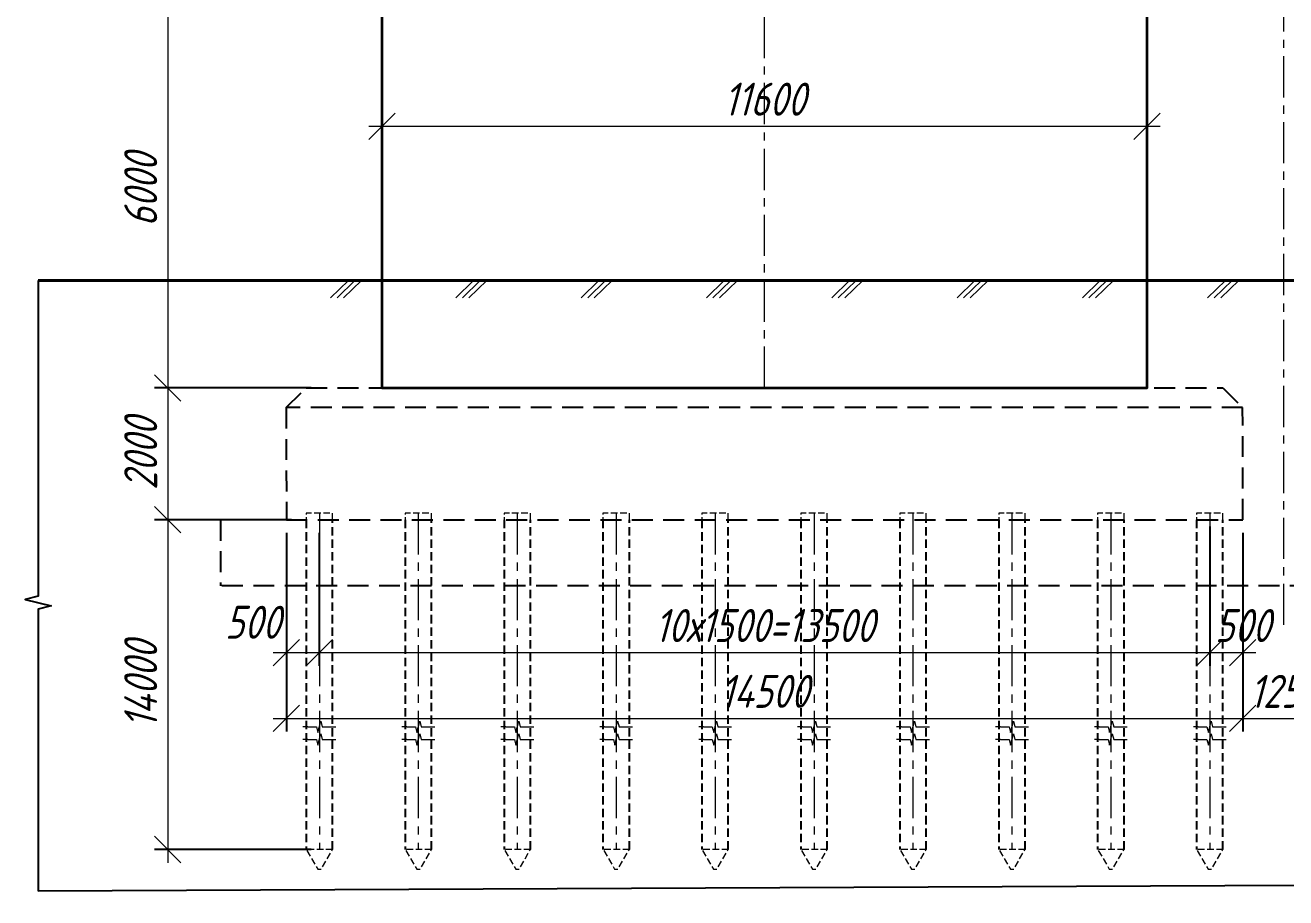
# Model space of a CAD drawing. Header units: millimetres. Extents: x 263685 to 14136308, y -2404013 to 2433772.
# Drawn here: x 7215751 to 7234864, y 15240 to 28472 of the extents above; entities that cross this region are included whole.
import ezdxf

# ---------------------------------------------------------------- set-up
doc = ezdxf.new("R2010")
doc.units = ezdxf.units.MM
for name, pattern in [('DASHED', [7, 5, -2, 0]), ('невидимая', [9.525, 6.35, -3.175]), ('осевая', [2, 1.25, -0.25, 0.25, -0.25])]:
    doc.linetypes.add(name, pattern=pattern)
for name, color, linetype, lineweight in [('01_Основные', 7, 'Continuous', 40), ('04_Невидимые', 3, 'Continuous', 13), ('1-Бетон', 106, 'Continuous', 35), ('ИС_Ось', 3, 'осевая', 18), ('ИС_Размер', 3, 'Continuous', 18), ('ИС_Тонкая', 3, 'Continuous', 18)]:
    doc.layers.add(name, color=color, linetype=linetype, lineweight=lineweight)
doc.layers.add('ИС_Невидимая', color=4, linetype='невидимая')
doc.styles.add('0', font='isocpeur.ttf', dxfattribs={"width": 0.8, "oblique": 15})
doc.dimstyles.new('М200', dxfattribs={"dimscale": 200, "dimtxt": 2.5, "dimasz": 2, "dimexe": 1, "dimexo": 1, "dimgap": 0.8, "dimtad": 1, "dimdec": 0, "dimzin": 0, "dimdsep": 46, "dimtxsty": '0', "dimblk": 'OBLIQUE', "dimcen": 0.09, "dimdle": 1, "dimclrd": 256, "dimclre": 256, "dimclrt": 256, "dimadec": 4, "dimazin": 0, "dimtfac": 1, "dimtdec": 0, "dimtmove": 1, "dimatfit": 2, "dimfxl": 1, "dimtolj": 1, "dimtzin": 0, "dimlwd": -1, "dimarcsym": 0})

# ---------------------------------------------------------------- blocks, each defined once
blk = doc.blocks.new('_OBLIQUE')
at = {"color": 0, "linetype": 'ByBlock', "lineweight": -2}
blk.add_line((0.5, 0.5), (-0.5, -0.5), dxfattribs=at)
blk = doc.blocks.new('*D957')
at = {"layer": 'Defpoints', "color": 0, "linetype": 'Continuous', "transparency": 16777216}
for p in [(7221161, 26940), (7232761, 26940), (7232761, 26940)]:
    blk.add_point(p, dxfattribs=at)
at = {"layer": 'ИС_Размер', "transparency": 16777216}
blk.add_line((7220961, 26940), (7232961, 26940), dxfattribs=at)
at = {"layer": 'ИС_Размер', "linetype": 'Continuous', "transparency": 16777216, "xscale": 400, "yscale": 400, "zscale": 400, "rotation": 180}
blk.add_blockref('_OBLIQUE', (7221161, 26940), dxfattribs=at)
at = {"layer": 'ИС_Размер', "linetype": 'Continuous', "transparency": 16777216, "xscale": 400, "yscale": 400, "zscale": 400}
blk.add_blockref('_OBLIQUE', (7232761, 26940), dxfattribs=at)
at = {"layer": 'ИС_Размер', "linetype": 'Continuous', "transparency": 16777216, "insert": (7226961, 27350), "char_height": 500, "attachment_point": 5, "style": '0'}
blk.add_mtext('\\A1;11600', dxfattribs=at)
blk = doc.blocks.new('*D1112')
at = {"layer": 'Defpoints', "color": 0, "linetype": 'Continuous', "transparency": 16777216}
for p in [(7220285, 22972, 5778), (7217912, 20972), (7219986, 20972, 5778)]:
    blk.add_point(p, dxfattribs=at)
at = {"layer": 'ИС_Размер', "transparency": 16777216}
blk.add_line((7217912, 23172), (7217912, 20772), dxfattribs=at)
at = {"layer": 'ИС_Размер', "lineweight": -2, "transparency": 16777216}
for p, q in [((7220085, 22972), (7217712, 22972)), ((7219786, 20972), (7217712, 20972))]:
    blk.add_line(p, q, dxfattribs=at)
at = {"layer": 'ИС_Размер', "linetype": 'Continuous', "transparency": 16777216, "xscale": 400, "yscale": 400, "zscale": 400}
for p, rotation in [((7217912, 22972), 90), ((7217912, 20972), 270)]:
    blk.add_blockref('_OBLIQUE', p, dxfattribs=dict(at, rotation=rotation))
at = {"layer": 'ИС_Размер', "linetype": 'Continuous', "transparency": 16777216, "insert": (7217502, 21972), "char_height": 500, "attachment_point": 5, "rotation": 90, "style": '0'}
blk.add_mtext('\\A1;2000', dxfattribs=at)
blk = doc.blocks.new('*D1130')
at = {"layer": 'Defpoints', "color": 0, "linetype": 'Continuous', "transparency": 16777216}
for p in [(7218710, 20972, 5778), (7217912, 15972), (7220287, 15972, 5778)]:
    blk.add_point(p, dxfattribs=at)
at = {"layer": 'ИС_Размер', "transparency": 16777216}
blk.add_line((7217912, 21172), (7217912, 15772), dxfattribs=at)
at = {"layer": 'ИС_Размер', "lineweight": -2, "transparency": 16777216}
for p, q in [((7218510, 20972), (7217712, 20972)), ((7220087, 15972), (7217712, 15972))]:
    blk.add_line(p, q, dxfattribs=at)
at = {"layer": 'ИС_Размер', "linetype": 'Continuous', "transparency": 16777216, "xscale": 400, "yscale": 400, "zscale": 400}
for p, rotation in [((7217912, 20972), 90), ((7217912, 15972), 270)]:
    blk.add_blockref('_OBLIQUE', p, dxfattribs=dict(at, rotation=rotation))
at = {"layer": 'ИС_Размер', "linetype": 'Continuous', "transparency": 16777216, "insert": (7217502, 18472), "char_height": 500, "attachment_point": 5, "rotation": 90, "style": '0'}
blk.add_mtext('\\A1;14000', dxfattribs=at)
blk = doc.blocks.new('*D1133')
at = {"layer": 'Defpoints', "color": 0, "linetype": 'Continuous', "transparency": 16777216}
for p in [(7221160, 28972, 5778), (7217912, 22972), (7220285, 22972, 5778)]:
    blk.add_point(p, dxfattribs=at)
at = {"layer": 'ИС_Размер', "transparency": 16777216}
blk.add_line((7217912, 29172), (7217912, 22772), dxfattribs=at)
at = {"layer": 'ИС_Размер', "lineweight": -2, "transparency": 16777216}
for p, q in [((7220960, 28972), (7217712, 28972)), ((7220085, 22972), (7217712, 22972))]:
    blk.add_line(p, q, dxfattribs=at)
at = {"layer": 'ИС_Размер', "linetype": 'Continuous', "transparency": 16777216, "xscale": 400, "yscale": 400, "zscale": 400}
for p, rotation in [((7217912, 28972), 90), ((7217912, 22972), 270)]:
    blk.add_blockref('_OBLIQUE', p, dxfattribs=dict(at, rotation=rotation))
at = {"layer": 'ИС_Размер', "linetype": 'Continuous', "transparency": 16777216, "insert": (7217502, 25972), "char_height": 500, "attachment_point": 5, "rotation": 90, "style": '0'}
blk.add_mtext('\\A1;6000', dxfattribs=at)
blk = doc.blocks.new('земля')
at = {"layer": '04_Невидимые', "ltscale": 1000}
for points in [[(-536, -536), (0, 0)], [(-336, -536), (200, 0)], [(-136, -536), (400, 0)]]:
    blk.add_lwpolyline(points, dxfattribs=at)
blk = doc.blocks.new('*U946')
at = {"layer": '04_Невидимые', "xscale": 0.5000000000000201, "yscale": 0.5000000000000201, "zscale": 0.5000000000000201, "rotation": 359.2773730583461}
blk.add_blockref('земля', (36, 134), dxfattribs=at)
blk = doc.blocks.new('*U947')
at = {"color": 0, "linetype": 'ByBlock', "lineweight": -2, "transparency": 16777216}
for p in [(0, 0), (1900, 0), (3800, 0), (5700, 0), (7600, 0), (9500, 0), (11400, 0), (13300, 0)]:
    blk.add_blockref('*U946', p, dxfattribs=at)
blk = doc.blocks.new('*D1183')
at = {"layer": 'Defpoints', "color": 0, "linetype": 'Continuous', "transparency": 16777216}
for p in [(7219710, 20972, 5778), (7234210, 20972, 5778), (7234210, 17960)]:
    blk.add_point(p, dxfattribs=at)
at = {"layer": 'ИС_Размер', "lineweight": -2, "transparency": 16777216}
for p, q in [((7219710, 20772), (7219710, 17760)), ((7234210, 20772), (7234210, 17760))]:
    blk.add_line(p, q, dxfattribs=at)
at = {"layer": 'ИС_Размер', "transparency": 16777216}
blk.add_line((7219510, 17960), (7234410, 17960), dxfattribs=at)
at = {"layer": 'ИС_Размер', "linetype": 'Continuous', "transparency": 16777216, "xscale": 400, "yscale": 400, "zscale": 400, "rotation": 180}
blk.add_blockref('_OBLIQUE', (7219710, 17960), dxfattribs=at)
at = {"layer": 'ИС_Размер', "linetype": 'Continuous', "transparency": 16777216, "xscale": 400, "yscale": 400, "zscale": 400}
blk.add_blockref('_OBLIQUE', (7234210, 17960), dxfattribs=at)
at = {"layer": 'ИС_Размер', "linetype": 'Continuous', "transparency": 16777216, "insert": (7226960, 18370), "char_height": 500, "attachment_point": 5, "style": '0'}
blk.add_mtext('\\A1;14500', dxfattribs=at)
blk = doc.blocks.new('*D1184')
at = {"layer": 'Defpoints', "color": 0, "linetype": 'Continuous', "transparency": 16777216}
for p in [(7219710, 20972), (7220210, 20972), (7220210, 18958)]:
    blk.add_point(p, dxfattribs=at)
at = {"layer": 'ИС_Размер', "lineweight": -2, "transparency": 16777216}
for p, q in [((7219710, 20772), (7219710, 18758)), ((7220210, 20772), (7220210, 18758))]:
    blk.add_line(p, q, dxfattribs=at)
at = {"layer": 'ИС_Размер', "transparency": 16777216}
blk.add_line((7219510, 18958), (7220410, 18958), dxfattribs=at)
at = {"layer": 'ИС_Размер', "linetype": 'Continuous', "transparency": 16777216, "xscale": 400, "yscale": 400, "zscale": 400, "rotation": 180}
blk.add_blockref('_OBLIQUE', (7219710, 18958), dxfattribs=at)
at = {"layer": 'ИС_Размер', "linetype": 'Continuous', "transparency": 16777216, "xscale": 400, "yscale": 400, "zscale": 400}
blk.add_blockref('_OBLIQUE', (7220210, 18958), dxfattribs=at)
at = {"layer": 'ИС_Размер', "linetype": 'Continuous', "transparency": 16777216, "insert": (7219199, 19418), "char_height": 500, "attachment_point": 5, "style": '0'}
blk.add_mtext('\\A1;500', dxfattribs=at)
blk = doc.blocks.new('*D1185')
at = {"layer": 'Defpoints', "color": 0, "linetype": 'Continuous', "transparency": 16777216}
for p in [(7220210, 20972), (7233710, 20972), (7233710, 18958)]:
    blk.add_point(p, dxfattribs=at)
at = {"layer": 'ИС_Размер', "lineweight": -2, "transparency": 16777216}
for p, q in [((7220210, 20772), (7220210, 18758)), ((7233710, 20772), (7233710, 18758))]:
    blk.add_line(p, q, dxfattribs=at)
at = {"layer": 'ИС_Размер', "transparency": 16777216}
blk.add_line((7220010, 18958), (7233910, 18958), dxfattribs=at)
at = {"layer": 'ИС_Размер', "linetype": 'Continuous', "transparency": 16777216, "xscale": 400, "yscale": 400, "zscale": 400, "rotation": 180}
blk.add_blockref('_OBLIQUE', (7220210, 18958), dxfattribs=at)
at = {"layer": 'ИС_Размер', "linetype": 'Continuous', "transparency": 16777216, "xscale": 400, "yscale": 400, "zscale": 400}
blk.add_blockref('_OBLIQUE', (7233710, 18958), dxfattribs=at)
at = {"layer": 'ИС_Размер', "linetype": 'Continuous', "transparency": 16777216, "insert": (7226960, 19368), "char_height": 500, "width": 2082.04, "attachment_point": 5, "style": '0'}
blk.add_mtext('\\A1;10х1500=13500', dxfattribs=at)
blk = doc.blocks.new('*D1186')
at = {"layer": 'Defpoints', "color": 0, "linetype": 'Continuous', "transparency": 16777216}
for p in [(7234210, 20972), (7235460, 20972), (7235460, 17960)]:
    blk.add_point(p, dxfattribs=at)
at = {"layer": 'ИС_Размер', "lineweight": -2, "transparency": 16777216}
for p, q in [((7234210, 20772), (7234210, 17760)), ((7235460, 20772), (7235460, 17760))]:
    blk.add_line(p, q, dxfattribs=at)
at = {"layer": 'ИС_Размер', "transparency": 16777216}
blk.add_line((7234010, 17960), (7235660, 17960), dxfattribs=at)
at = {"layer": 'ИС_Размер', "linetype": 'Continuous', "transparency": 16777216, "xscale": 400, "yscale": 400, "zscale": 400, "rotation": 180}
blk.add_blockref('_OBLIQUE', (7234210, 17960), dxfattribs=at)
at = {"layer": 'ИС_Размер', "linetype": 'Continuous', "transparency": 16777216, "xscale": 400, "yscale": 400, "zscale": 400}
blk.add_blockref('_OBLIQUE', (7235460, 17960), dxfattribs=at)
at = {"layer": 'ИС_Размер', "linetype": 'Continuous', "transparency": 16777216, "insert": (7234835, 18370), "char_height": 500, "attachment_point": 5, "style": '0'}
blk.add_mtext('\\A1;1250', dxfattribs=at)
blk = doc.blocks.new('*D1187')
at = {"layer": 'Defpoints', "color": 0, "linetype": 'Continuous', "transparency": 16777216}
for p in [(7233710, 21072, 5778), (7234210, 20972, 5778), (7234210, 18958)]:
    blk.add_point(p, dxfattribs=at)
at = {"layer": 'ИС_Размер', "lineweight": -2, "transparency": 16777216}
for p, q in [((7233710, 20872), (7233710, 18758)), ((7234210, 20772), (7234210, 18758))]:
    blk.add_line(p, q, dxfattribs=at)
at = {"layer": 'ИС_Размер', "transparency": 16777216}
blk.add_line((7233510, 18958), (7234410, 18958), dxfattribs=at)
at = {"layer": 'ИС_Размер', "linetype": 'Continuous', "transparency": 16777216, "xscale": 400, "yscale": 400, "zscale": 400, "rotation": 180}
blk.add_blockref('_OBLIQUE', (7233710, 18958), dxfattribs=at)
at = {"layer": 'ИС_Размер', "linetype": 'Continuous', "transparency": 16777216, "xscale": 400, "yscale": 400, "zscale": 400}
blk.add_blockref('_OBLIQUE', (7234210, 18958), dxfattribs=at)
at = {"layer": 'ИС_Размер', "linetype": 'Continuous', "transparency": 16777216, "insert": (7234210, 19368), "char_height": 500, "attachment_point": 5, "style": '0'}
blk.add_mtext('\\A1;500', dxfattribs=at)
blk = doc.blocks.new('*U948')
at = {"color": 0, "linetype": 'ByBlock', "lineweight": -2}
for p, q in [((5.36, 0), (0, 0)), ((14.21, 0), (8.86, 0)), ((14.21, 0), (17.21, 0)), ((0, 0), (-3, 0))]:
    blk.add_line(p, q, dxfattribs=at)
blk.add_lwpolyline([(8.86, 0), (7.98, -3.5), (6.23, 3.5), (5.36, 0)], dxfattribs=at)
blk = doc.blocks.new('*U949')
at = {"color": 0, "linetype": 'ByBlock', "lineweight": -2}
for p, q in [((5.36, 0), (0, 0)), ((14.21, 0), (8.86, 0)), ((14.21, 0), (17.21, 0)), ((0, 0), (-3, 0))]:
    blk.add_line(p, q, dxfattribs=at)
blk.add_lwpolyline([(8.86, 0), (7.98, -3.5), (6.23, 3.5), (5.36, 0)], dxfattribs=at)
blk = doc.blocks.new('*U1250')
at = {"layer": '04_Невидимые', "color": 4, "linetype": 'DASHED', "ltscale": 20, "flags": 128}
for points in [[(200, 2600), (200, 2700), (-200, 2700), (-200, 2600)], [(200, -2400), (-200, -2400), (-24, -2700), (26, -2700), (200, -2400)]]:
    blk.add_lwpolyline(points, dxfattribs=at)
at = {"layer": 'ИС_Невидимая', "ltscale": 20}
for points in [[(-200, 2600), (-200, -2400)], [(200, -2400), (200, 2600)]]:
    blk.add_lwpolyline(points, dxfattribs=at)
at = {"layer": 'ИС_Ось', "ltscale": 500, "flags": 128}
blk.add_lwpolyline([(0, 2700), (0, -2400)], dxfattribs=at)
at = {"layer": 'ИС_Тонкая', "xscale": -24.62300410485155, "yscale": 24.62300410485155, "zscale": 24.62300410485155}
for name, p in [('*U948', (175, -539)), ('*U949', (175, -732))]:
    blk.add_blockref(name, p, dxfattribs=at)
blk = doc.blocks.new('*U1251')
at = {"layer": '1-Бетон', "color": 0, "linetype": 'ByBlock', "lineweight": -2, "transparency": 16777216}
for p in [(0, 0), (1500, 0), (3000, 0), (4500, 0), (6000, 0), (7500, 0), (9000, 0), (10500, 0), (12000, 0), (13500, 0)]:
    blk.add_blockref('*U1250', p, dxfattribs=at)

msp = doc.modelspace()

# ---------------------------------------------------------------- linework, layer by layer
at = {"color": 0, "linetype": 'ByBlock', "lineweight": -2, "ltscale": 0.5, "elevation": 22652.4728}
for points in [[(7215948.5048, 24601.4313), (7215948.5149, 19813.1872), (7215750.8674, 19763.7753), (7216146.1624, 19664.9516), (7215948.5149, 19615.5397), (7215948.5149, 15338.3906)], [(7254320.1219, 15437.2144), (7237507.9793, 15437.2144), (7237458.5675, 15634.8619), (7237359.7437, 15239.5669), (7237310.3318, 15437.2144), (7215948.5149, 15338.3906)]]:
    msp.add_lwpolyline(points, dxfattribs=at)
at = {"layer": '01_Основные', "elevation": 22652.4728}
msp.add_lwpolyline([(7215948.5048, 24601.4313), (7254320.1219, 24601.4313)], dxfattribs=at)
at = {"layer": '1-Бетон', "elevation": 5778.159}
msp.add_lwpolyline([(7221160.4092, 22972.2458), (7232760.4092, 22972.2458), (7232760.0536, 28972.3113), (7221160.0536, 28972.3113)], close=True, dxfattribs=at)
at = {"layer": 'ИС_Невидимая', "ltscale": 50, "elevation": 5778.159}
for points in [[(7234209.6979, 22672.2477), (7219709.6979, 22672.1327), (7220009.3423, 22972.1289), (7233909.6979, 22972.2477)], [(7219710.0536, 20972.2477), (7234210.0536, 20972.2477), (7234209.6979, 22672.2477), (7219709.6979, 22672.2477)]]:
    msp.add_lwpolyline(points, close=True, dxfattribs=at)
for points in [[(7219710.4487, 20972.2477), (7218710.4487, 20972.2477), (7218710.4487, 19972.2477)], [(7250960.2314, 19972.2477), (7218710.4487, 19972.2477)]]:
    msp.add_lwpolyline(points, dxfattribs=at)
at = {"layer": 'ИС_Ось', "ltscale": 500, "elevation": 5778.159}
for points in [[(7234835.0536, 19377.4502), (7234835.0536, 39568.2202)], [(7226960.0536, 22972.1883), (7226959.9646, 38472.3113)]]:
    msp.add_lwpolyline(points, dxfattribs=at)

# ---------------------------------------------------------------- block references
at = {"color": 1}
msp.add_blockref('*U947', (7220614.2405, 24468.3127, 22652.4728), dxfattribs=at)
at = {"layer": '1-Бетон'}
msp.add_blockref('*U1251', (7220211.1818, 18372.339, 5778.159), dxfattribs=at)

# ---------------------------------------------------------------- dimensions: what is measured, and where the dimension line sits
at = {"layer": 'ИС_Размер', "linetype": 'Continuous'}
for base, p1, p2, picture, middle in [((7217912.0107, 22972.2439), (7221160.0536, 28972.3113, 5778.159), (7220285.4714, 22972.2439, 5778.159), '*D1133', (7217502.0107, 25972.2776)), ((7217912.0107, 20972.2477), (7220285.4714, 22972.2439, 5778.159), (7219986.1827, 20972.2477, 5778.159), '*D1112', (7217502.0107, 21972.2458))]:
    dim = msp.add_linear_dim(base=base, p1=p1, p2=p2, angle=90, dimstyle='М200', dxfattribs=at)
    dim.commit()
    dim.dimension.update_dxf_attribs({"geometry": picture, "text_midpoint": middle})
for base, p1, p2, picture, middle in [((7232760.546, 26939.6997, 5778.159), (7221160.5461, 26939.6997, 5778.159), (7232760.546, 26939.6997, 5778.159), '*D957', (7226960.546, 27349.6997, 5778.159)), ((7234210.0536, 17959.9836), (7219709.9152, 20972.2477, 5778.159), (7234210.0536, 20972.2477, 5778.159), '*D1183', (7226959.9844, 18369.9836))]:
    dim = msp.add_linear_dim(base=base, p1=p1, p2=p2, dimstyle='М200', dxfattribs=at)
    dim.commit()
    dim.dimension.update_dxf_attribs({"geometry": picture, "text_midpoint": middle})
dim = msp.add_linear_dim(base=(7217912.0107, 15972.2476), p1=(7218710.4487, 20972.2477, 5778.159), p2=(7220286.6039, 15972.2476, 5778.159), angle=90, text='14000', dimstyle='М200', dxfattribs=at)
dim.commit()
dim.dimension.update_dxf_attribs({"geometry": '*D1130', "text_midpoint": (7217502.0107, 18472.2476)})
for base, p1, p2, picture, middle in [((7234210.0536, 18957.9916), (7233710.0536, 21072.2767, 5778.159), (7234210.0536, 20972.2477, 5778.159), '*D1187', (7234210.0536, 18957.9916)), ((7220210.0565, 18958.1476, 5778.159), (7219710.0536, 20972.2477, 5778.159), (7220210.0565, 20972.2477, 5778.159), '*D1184', (7219198.5265, 19008.0235, 5778.159)), ((7235459.6485, 17959.9836, 5778.159), (7234210.0535, 20972.3537, 5778.159), (7235459.6485, 20972.2477, 5778.159), '*D1186', (7234834.851, 17959.9836, 5778.159))]:
    dim = msp.add_linear_dim(base=base, p1=p1, p2=p2, dimstyle='М200', dxfattribs=at)
    dim.commit()
    dim.dimension.update_dxf_attribs({"geometry": picture, "text_midpoint": middle, "dimtype": 160})
dim = msp.add_linear_dim(base=(7233710.0565, 18958.1476, 5778.159), p1=(7220210.0565, 20972.2477, 5778.159), p2=(7233710.0565, 20972.2477, 5778.159), text='10х1500=<>', dimstyle='М200', dxfattribs=at)
dim.commit()
dim.dimension.update_dxf_attribs({"geometry": '*D1185', "text_midpoint": (7226960.0565, 19368.1476, 5778.159)})

doc.saveas('drawing.dxf')
